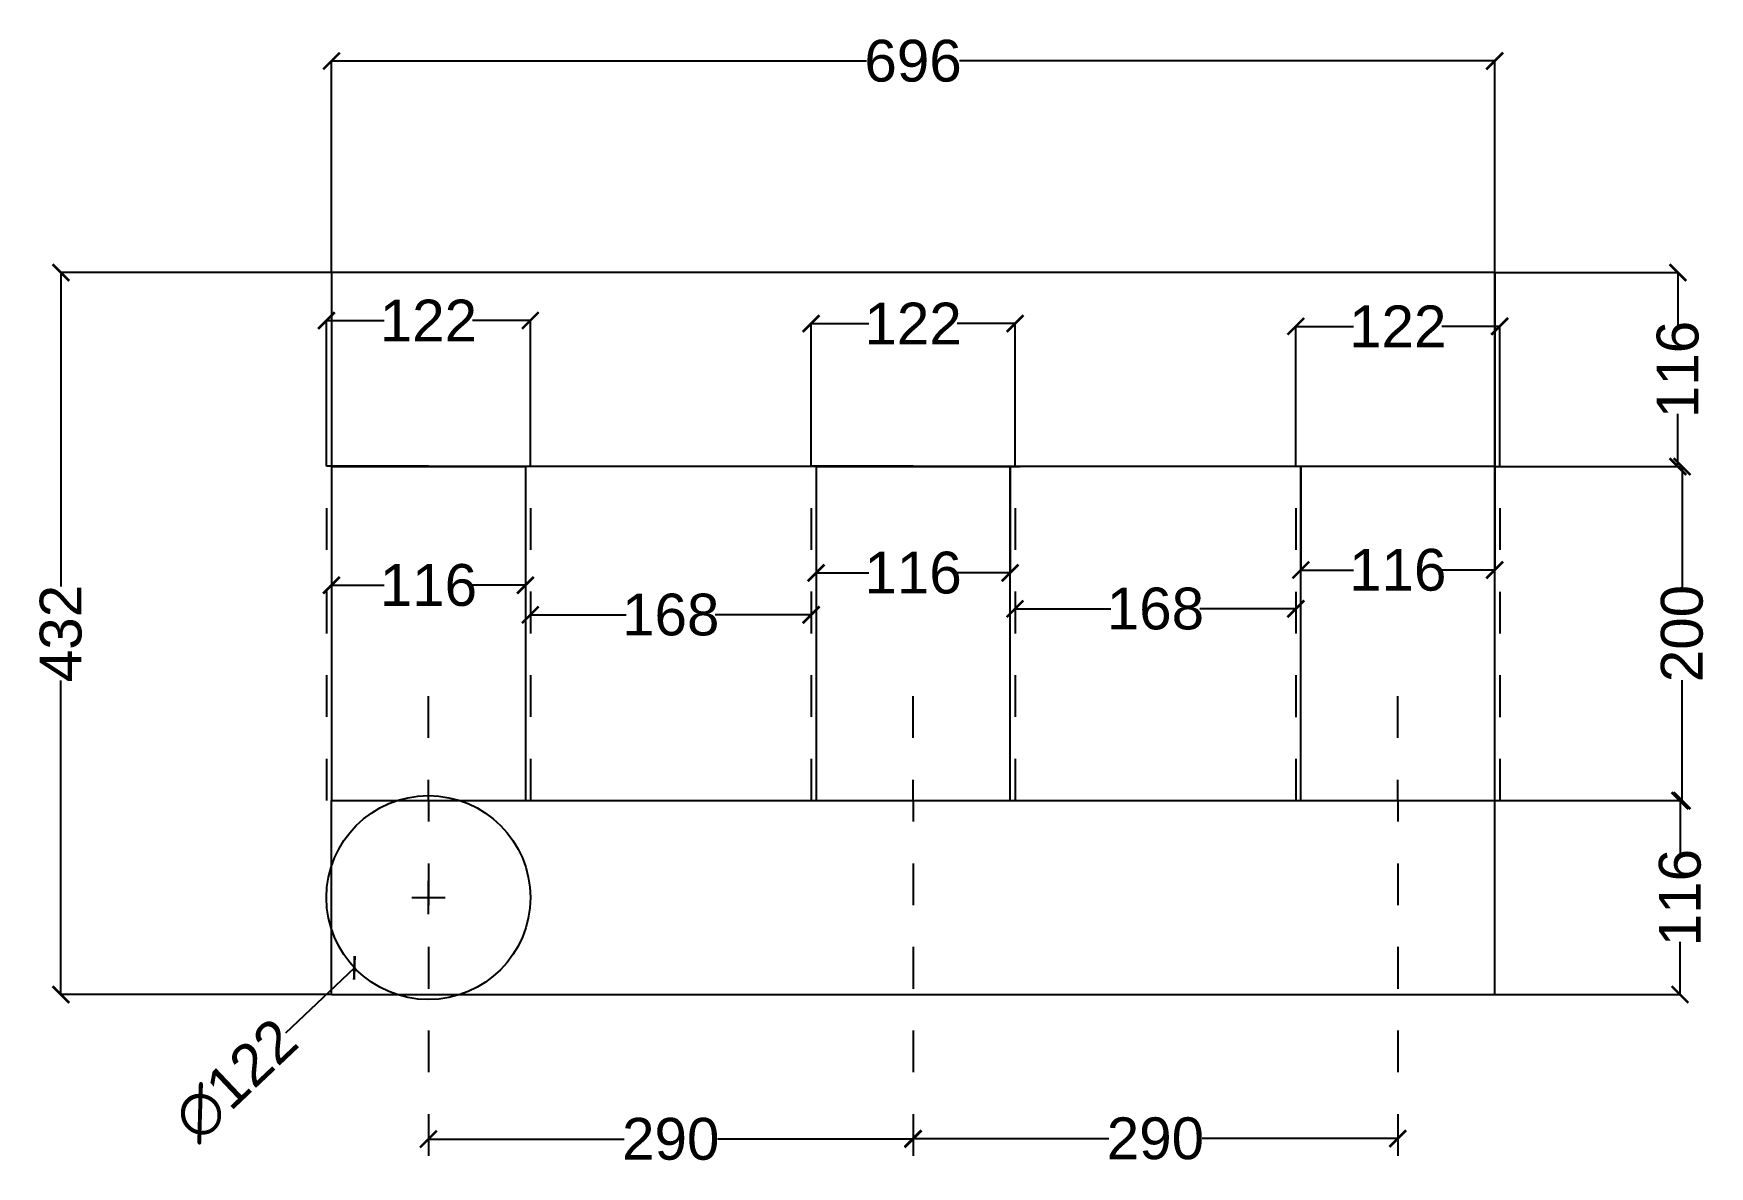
# Model space of a CAD drawing. Header units: inches. Extents: x -5594 to 287, y -2395 to 251.
# Drawn here: x -5594 to -4592, y -2395 to -1717 of the extents above.
import ezdxf

# ---------------------------------------------------------------- set-up
doc = ezdxf.new("R2010")
doc.units = ezdxf.units.IN
doc.header["$MEASUREMENT"] = 0
doc.styles.get("Standard").update_dxf_attribs({"font": 'arial.ttf'})
doc.dimstyles.get("Standard").update_dxf_attribs({"dimtxt": 25, "dimasz": 10, "dimexe": 0.18, "dimexo": 0.0625, "dimgap": 0.09, "dimtad": 0, "dimdec": 0, "dimzin": 0, "dimdsep": 46, "dimtxsty": 'Standard', "dimblk": 'ARCHTICK', "dimcen": 10, "dimadec": 0, "dimazin": 0, "dimtfac": 1, "dimtdec": 0, "dimtofl": 0, "dimtmove": 0, "dimatfit": 3, "dimldrblk": 'ARCHTICK', "dimfxl": 1, "dimtolj": 1, "dimtzin": 0, "dimarcsym": 0})

# ---------------------------------------------------------------- blocks, each defined once
blk = doc.blocks.new('_ArchTick')
at = {"color": 0, "linetype": 'ByBlock', "const_width": 0.15}
blk.add_lwpolyline([(-0.5, -0.5), (0.5, 0.5)], dxfattribs=at)
blk = doc.blocks.new('*D3')
at = {"color": 0, "lineweight": -2}
for p, q in [((-5416.2, -1860), (-5416.2, -1733.3)), ((-5416.2, -1733.5), (-5096, -1733.5)), ((-4720.2, -1733.5), (-5040.4, -1733.5)), ((-4720.2, -1860), (-4720.2, -1733.3))]:
    blk.add_line(p, q, dxfattribs=at)
at = {"layer": 'Defpoints', "color": 0}
for p in [(-4720.2, -1733.5), (-5416.2, -1860.1), (-4720.2, -1860.1)]:
    blk.add_point(p, dxfattribs=at)
at = {"color": 0, "lineweight": -2, "xscale": 10, "yscale": 10, "zscale": 10, "rotation": 180}
blk.add_blockref('_ArchTick', (-5416.2, -1733.5), dxfattribs=at)
at = {"color": 0, "lineweight": -2, "xscale": 10, "yscale": 10, "zscale": 10}
blk.add_blockref('_ArchTick', (-4720.2, -1733.5), dxfattribs=at)
at = {"color": 0, "insert": (-5068.2, -1733.5), "char_height": 25, "attachment_point": 5}
blk.add_mtext('\\A1;696', dxfattribs=at)
blk = doc.blocks.new('*D4')
at = {"color": 0, "lineweight": -2}
for p, q in [((-5416.2, -1976.2), (-5416.2, -2047.4)), ((-5300.2, -1976.2), (-5300.2, -2047.4)), ((-5416.2, -2047.2), (-5384.7, -2047.2)), ((-5300.2, -2047.2), (-5331.7, -2047.2))]:
    blk.add_line(p, q, dxfattribs=at)
at = {"layer": 'Defpoints', "color": 0}
for p in [(-5416.2, -1976.1), (-5300.2, -1976.1), (-5300.2, -2047.2)]:
    blk.add_point(p, dxfattribs=at)
at = {"color": 0, "lineweight": -2, "xscale": 10, "yscale": 10, "zscale": 10, "rotation": 180}
blk.add_blockref('_ArchTick', (-5416.2, -2047.2), dxfattribs=at)
at = {"color": 0, "lineweight": -2, "xscale": 10, "yscale": 10, "zscale": 10}
blk.add_blockref('_ArchTick', (-5300.2, -2047.2), dxfattribs=at)
at = {"color": 0, "insert": (-5358.2, -2047.2), "char_height": 25, "attachment_point": 5}
blk.add_mtext('\\A1;116', dxfattribs=at)
blk = doc.blocks.new('*D6')
at = {"color": 0, "lineweight": -2}
for p, q in [((-5419.2, -1976), (-5419.2, -1888.6)), ((-5419.2, -1888.8), (-5384.6, -1888.8)), ((-5297.2, -1888.8), (-5331.8, -1888.8)), ((-5297.2, -1976), (-5297.2, -1888.6))]:
    blk.add_line(p, q, dxfattribs=at)
at = {"layer": 'Defpoints', "color": 0}
for p in [(-5297.2, -1888.8), (-5419.2, -1976), (-5297.2, -1976)]:
    blk.add_point(p, dxfattribs=at)
at = {"color": 0, "lineweight": -2, "xscale": 10, "yscale": 10, "zscale": 10, "rotation": 180}
blk.add_blockref('_ArchTick', (-5419.2, -1888.8), dxfattribs=at)
at = {"color": 0, "lineweight": -2, "xscale": 10, "yscale": 10, "zscale": 10}
blk.add_blockref('_ArchTick', (-5297.2, -1888.8), dxfattribs=at)
at = {"color": 0, "insert": (-5358.2, -1888.8), "char_height": 25, "attachment_point": 5}
blk.add_mtext('\\A1;122', dxfattribs=at)
blk = doc.blocks.new('*D7')
at = {"color": 0, "lineweight": -2}
for p, q in [((-5297.2, -2051.1), (-5297.2, -2065.1)), ((-5129.2, -2051.1), (-5129.2, -2065.1)), ((-5297.2, -2064.9), (-5239.8, -2064.9)), ((-5129.2, -2064.9), (-5186.7, -2064.9))]:
    blk.add_line(p, q, dxfattribs=at)
at = {"layer": 'Defpoints', "color": 0}
for p in [(-5297.2, -2051), (-5129.2, -2051), (-5129.2, -2064.9)]:
    blk.add_point(p, dxfattribs=at)
at = {"color": 0, "lineweight": -2, "xscale": 10, "yscale": 10, "zscale": 10, "rotation": 180}
blk.add_blockref('_ArchTick', (-5297.2, -2064.9), dxfattribs=at)
at = {"color": 0, "lineweight": -2, "xscale": 10, "yscale": 10, "zscale": 10}
blk.add_blockref('_ArchTick', (-5129.2, -2064.9), dxfattribs=at)
at = {"color": 0, "insert": (-5213.2, -2064.9), "char_height": 25, "attachment_point": 5}
blk.add_mtext('\\A1;168', dxfattribs=at)
blk = doc.blocks.new('*D8')
at = {"color": 0, "lineweight": -2}
for p, q in [((-5129.2, -1976), (-5129.2, -1890.4)), ((-5129.2, -1890.6), (-5094.6, -1890.6)), ((-5007.2, -1890.6), (-5041.8, -1890.6)), ((-5007.2, -1976), (-5007.2, -1890.4))]:
    blk.add_line(p, q, dxfattribs=at)
at = {"layer": 'Defpoints', "color": 0}
for p in [(-5007.2, -1890.6), (-5129.2, -1976), (-5007.2, -1976)]:
    blk.add_point(p, dxfattribs=at)
at = {"color": 0, "lineweight": -2, "xscale": 10, "yscale": 10, "zscale": 10, "rotation": 180}
blk.add_blockref('_ArchTick', (-5129.2, -1890.6), dxfattribs=at)
at = {"color": 0, "lineweight": -2, "xscale": 10, "yscale": 10, "zscale": 10}
blk.add_blockref('_ArchTick', (-5007.2, -1890.6), dxfattribs=at)
at = {"color": 0, "insert": (-5068.2, -1890.6), "char_height": 25, "attachment_point": 5}
blk.add_mtext('\\A1;122', dxfattribs=at)
blk = doc.blocks.new('*D9')
at = {"color": 0, "lineweight": -2}
for p, q in [((-5126.2, -1976.2), (-5126.2, -2040)), ((-5010.2, -1976.2), (-5010.2, -2040)), ((-5126.2, -2039.8), (-5094.7, -2039.8)), ((-5010.2, -2039.8), (-5041.7, -2039.8))]:
    blk.add_line(p, q, dxfattribs=at)
at = {"layer": 'Defpoints', "color": 0}
for p in [(-5126.2, -1976.1), (-5010.2, -1976.1), (-5010.2, -2039.8)]:
    blk.add_point(p, dxfattribs=at)
at = {"color": 0, "lineweight": -2, "xscale": 10, "yscale": 10, "zscale": 10, "rotation": 180}
blk.add_blockref('_ArchTick', (-5126.2, -2039.8), dxfattribs=at)
at = {"color": 0, "lineweight": -2, "xscale": 10, "yscale": 10, "zscale": 10}
blk.add_blockref('_ArchTick', (-5010.2, -2039.8), dxfattribs=at)
at = {"color": 0, "insert": (-5068.2, -2039.8), "char_height": 25, "attachment_point": 5}
blk.add_mtext('\\A1;116', dxfattribs=at)
blk = doc.blocks.new('*D10')
at = {"color": 0, "lineweight": -2}
for p, q in [((-5007.2, -2051.1), (-5007.2, -2061.5)), ((-4839.2, -2051.2), (-4839.2, -2061.5)), ((-5007.2, -2061.3), (-4949.8, -2061.3)), ((-4839.2, -2061.3), (-4896.7, -2061.3))]:
    blk.add_line(p, q, dxfattribs=at)
at = {"layer": 'Defpoints', "color": 0}
for p in [(-5007.2, -2051), (-4839.2, -2051.1), (-4839.2, -2061.3)]:
    blk.add_point(p, dxfattribs=at)
at = {"color": 0, "lineweight": -2, "xscale": 10, "yscale": 10, "zscale": 10, "rotation": 180}
blk.add_blockref('_ArchTick', (-5007.2, -2061.3), dxfattribs=at)
at = {"color": 0, "lineweight": -2, "xscale": 10, "yscale": 10, "zscale": 10}
blk.add_blockref('_ArchTick', (-4839.2, -2061.3), dxfattribs=at)
at = {"color": 0, "insert": (-4923.2, -2061.3), "char_height": 25, "attachment_point": 5}
blk.add_mtext('\\A1;168', dxfattribs=at)
blk = doc.blocks.new('*D11')
at = {"color": 0, "lineweight": -2}
for p, q in [((-4839.2, -1976), (-4839.2, -1892.1)), ((-4839.2, -1892.3), (-4804.6, -1892.3)), ((-4717.2, -1892.3), (-4751.8, -1892.3)), ((-4717.2, -1976), (-4717.2, -1892.1))]:
    blk.add_line(p, q, dxfattribs=at)
at = {"layer": 'Defpoints', "color": 0}
for p in [(-4717.2, -1892.3), (-4839.2, -1976.1), (-4717.2, -1976.1)]:
    blk.add_point(p, dxfattribs=at)
at = {"color": 0, "lineweight": -2, "xscale": 10, "yscale": 10, "zscale": 10, "rotation": 180}
blk.add_blockref('_ArchTick', (-4839.2, -1892.3), dxfattribs=at)
at = {"color": 0, "lineweight": -2, "xscale": 10, "yscale": 10, "zscale": 10}
blk.add_blockref('_ArchTick', (-4717.2, -1892.3), dxfattribs=at)
at = {"color": 0, "insert": (-4778.2, -1892.3), "char_height": 25, "attachment_point": 5}
blk.add_mtext('\\A1;122', dxfattribs=at)
blk = doc.blocks.new('*D12')
at = {"color": 0, "lineweight": -2}
for p, q in [((-4836.2, -1976.2), (-4836.2, -2038.3)), ((-4720.2, -1976.2), (-4720.2, -2038.3)), ((-4836.2, -2038.1), (-4804.7, -2038.1)), ((-4720.2, -2038.1), (-4751.7, -2038.1))]:
    blk.add_line(p, q, dxfattribs=at)
at = {"layer": 'Defpoints', "color": 0}
for p in [(-4836.2, -1976.1), (-4720.2, -1976.1), (-4720.2, -2038.1)]:
    blk.add_point(p, dxfattribs=at)
at = {"color": 0, "lineweight": -2, "xscale": 10, "yscale": 10, "zscale": 10, "rotation": 180}
blk.add_blockref('_ArchTick', (-4836.2, -2038.1), dxfattribs=at)
at = {"color": 0, "lineweight": -2, "xscale": 10, "yscale": 10, "zscale": 10}
blk.add_blockref('_ArchTick', (-4720.2, -2038.1), dxfattribs=at)
at = {"color": 0, "insert": (-4778.2, -2038.1), "char_height": 25, "attachment_point": 5}
blk.add_mtext('\\A1;116', dxfattribs=at)
blk = doc.blocks.new('*D13')
at = {"color": 0, "lineweight": -2}
for p, q in [((-5416.3, -1860.1), (-5578.3, -1860.1)), ((-5578.1, -1860.1), (-5578.1, -2048)), ((-5578.1, -2292.1), (-5578.1, -2104.2)), ((-5416.3, -2292.1), (-5578.3, -2292.1))]:
    blk.add_line(p, q, dxfattribs=at)
at = {"layer": 'Defpoints', "color": 0}
for p in [(-5416.2, -1860.1), (-5578.1, -2292.1), (-5416.2, -2292.1)]:
    blk.add_point(p, dxfattribs=at)
at = {"color": 0, "lineweight": -2, "xscale": 10, "yscale": 10, "zscale": 10}
for p, rotation in [((-5578.1, -1860.1), 90), ((-5578.1, -2292.1), 270)]:
    blk.add_blockref('_ArchTick', p, dxfattribs=dict(at, rotation=rotation))
at = {"color": 0, "insert": (-5578.1, -2076.1), "char_height": 25, "attachment_point": 5, "rotation": 90}
blk.add_mtext('\\A1;432', dxfattribs=at)
blk = doc.blocks.new('*D14')
at = {"color": 0, "lineweight": -2}
for p, q in [((-4720.1, -1860.1), (-4610.4, -1860.1)), ((-4610.6, -1860.1), (-4610.6, -1891.6)), ((-4610.6, -1976.2), (-4610.6, -1944.7)), ((-4720.1, -1976.2), (-4610.4, -1976.2))]:
    blk.add_line(p, q, dxfattribs=at)
at = {"layer": 'Defpoints', "color": 0}
for p in [(-4720.2, -1860.1), (-4720.2, -1976.2), (-4610.6, -1976.2)]:
    blk.add_point(p, dxfattribs=at)
at = {"color": 0, "lineweight": -2, "xscale": 10, "yscale": 10, "zscale": 10}
for p, rotation in [((-4610.6, -1860.1), 90), ((-4610.6, -1976.2), 270)]:
    blk.add_blockref('_ArchTick', p, dxfattribs=dict(at, rotation=rotation))
at = {"color": 0, "insert": (-4610.6, -1918.1), "char_height": 25, "attachment_point": 5, "rotation": 90}
blk.add_mtext('\\A1;116', dxfattribs=at)
blk = doc.blocks.new('*D15')
at = {"color": 0, "lineweight": -2}
for p, q in [((-4720.1, -1976.2), (-4607.9, -1976.2)), ((-4608.1, -1976.2), (-4608.1, -2048.3)), ((-4608.1, -2176.1), (-4608.1, -2104)), ((-4720.1, -2176.1), (-4607.9, -2176.1))]:
    blk.add_line(p, q, dxfattribs=at)
at = {"layer": 'Defpoints', "color": 0}
for p in [(-4720.2, -1976.2), (-4720.2, -2176.1), (-4608.1, -2176.1)]:
    blk.add_point(p, dxfattribs=at)
at = {"color": 0, "lineweight": -2, "xscale": 10, "yscale": 10, "zscale": 10}
for p, rotation in [((-4608.1, -1976.2), 90), ((-4608.1, -2176.1), 270)]:
    blk.add_blockref('_ArchTick', p, dxfattribs=dict(at, rotation=rotation))
at = {"color": 0, "insert": (-4608.1, -2076.1), "char_height": 25, "attachment_point": 5, "rotation": 90}
blk.add_mtext('\\A1;200', dxfattribs=at)
blk = doc.blocks.new('*D16')
at = {"color": 0, "lineweight": -2}
for p, q in [((-4720.1, -2176.1), (-4609.2, -2176.1)), ((-4609.3, -2176.1), (-4609.3, -2207.6)), ((-4609.3, -2292.1), (-4609.3, -2260.6)), ((-4720.1, -2292.1), (-4609.2, -2292.1))]:
    blk.add_line(p, q, dxfattribs=at)
at = {"layer": 'Defpoints', "color": 0}
for p in [(-4720.2, -2176.1), (-4720.2, -2292.1), (-4609.3, -2292.1)]:
    blk.add_point(p, dxfattribs=at)
at = {"color": 0, "lineweight": -2, "xscale": 10, "yscale": 10, "zscale": 10}
for p, rotation in [((-4609.3, -2176.1), 90), ((-4609.3, -2292.1), 270)]:
    blk.add_blockref('_ArchTick', p, dxfattribs=dict(at, rotation=rotation))
at = {"color": 0, "insert": (-4609.3, -2234.1), "char_height": 25, "attachment_point": 5, "rotation": 90}
blk.add_mtext('\\A1;116', dxfattribs=at)
blk = doc.blocks.new('*D17')
at = {"color": 0, "lineweight": -2}
for p, q in [((-5358.2, -2363.7), (-5358.2, -2378.8)), ((-5068.2, -2363.7), (-5068.2, -2378.8)), ((-5358.2, -2378.6), (-5241.1, -2378.6)), ((-5068.2, -2378.6), (-5185.3, -2378.6))]:
    blk.add_line(p, q, dxfattribs=at)
at = {"layer": 'Defpoints', "color": 0}
for p in [(-5358.2, -2363.6), (-5068.2, -2363.6), (-5068.2, -2378.6)]:
    blk.add_point(p, dxfattribs=at)
at = {"color": 0, "lineweight": -2, "xscale": 10, "yscale": 10, "zscale": 10, "rotation": 180}
blk.add_blockref('_ArchTick', (-5358.2, -2378.6), dxfattribs=at)
at = {"color": 0, "lineweight": -2, "xscale": 10, "yscale": 10, "zscale": 10}
blk.add_blockref('_ArchTick', (-5068.2, -2378.6), dxfattribs=at)
at = {"color": 0, "insert": (-5213.2, -2378.6), "char_height": 25, "attachment_point": 5}
blk.add_mtext('\\A1;290', dxfattribs=at)
blk = doc.blocks.new('*D18')
at = {"color": 0, "lineweight": -2}
for p, q in [((-5068.2, -2363.7), (-5068.2, -2378.5)), ((-4778.2, -2363.7), (-4778.2, -2378.5)), ((-5068.2, -2378.3), (-4951.1, -2378.3)), ((-4778.2, -2378.3), (-4895.3, -2378.3))]:
    blk.add_line(p, q, dxfattribs=at)
at = {"layer": 'Defpoints', "color": 0}
for p in [(-5068.2, -2363.6), (-4778.2, -2363.6), (-4778.2, -2378.3)]:
    blk.add_point(p, dxfattribs=at)
at = {"color": 0, "lineweight": -2, "xscale": 10, "yscale": 10, "zscale": 10, "rotation": 180}
blk.add_blockref('_ArchTick', (-5068.2, -2378.3), dxfattribs=at)
at = {"color": 0, "lineweight": -2, "xscale": 10, "yscale": 10, "zscale": 10}
blk.add_blockref('_ArchTick', (-4778.2, -2378.3), dxfattribs=at)
at = {"color": 0, "insert": (-4923.2, -2378.3), "char_height": 25, "attachment_point": 5}
blk.add_mtext('\\A1;290', dxfattribs=at)
blk = doc.blocks.new('*D20')
at = {"color": 0, "lineweight": -2}
for p, q in [((-5358.2, -2244.1), (-5358.2, -2224.1)), ((-5368.2, -2234.1), (-5348.2, -2234.1)), ((-5443.6, -2315), (-5402.5, -2276.1))]:
    blk.add_line(p, q, dxfattribs=at)
at = {"layer": 'Defpoints', "color": 0}
for p in [(-5313.9, -2192.1), (-5402.5, -2276.1)]:
    blk.add_point(p, dxfattribs=at)
at = {"color": 0, "lineweight": -2, "xscale": 10, "yscale": 10, "zscale": 10, "rotation": 43.46048653751698}
blk.add_blockref('_ArchTick', (-5402.5, -2276.1), dxfattribs=at)
at = {"color": 0, "insert": (-5473.4, -2343.3), "char_height": 25, "attachment_point": 5, "rotation": 43.4605}
blk.add_mtext('\\A1;∅122', dxfattribs=at)

msp = doc.modelspace()

# ---------------------------------------------------------------- linework, layer by layer
for p, q in [((-5416.2, -1860), (-5416.2, -1976.1)), ((-4720.2, -1860.1), (-5416.2, -1860.1)), ((-4720.2, -2292.1), (-4720.2, -1860.1)), ((-4720.2, -2176.1), (-4720.2, -1860.1)), ((-4720.2, -1860.1), (-4720.2, -1976.1)), ((-5358.2, -1976), (-5419.2, -1976)), ((-5416.2, -1976), (-5358.2, -1976)), ((-4720.2, -1976.1), (-5416.2, -1976.1)), ((-5416.2, -1976.1), (-5416.2, -2176.1)), ((-5416.2, -1976.1), (-5300.2, -1976.1)), ((-5358.2, -1976), (-5068.2, -1976)), ((-5358.2, -1976), (-5297.2, -1976)), ((-5300.2, -1976.1), (-5300.2, -2176.1)), ((-5068.2, -1976), (-5129.2, -1976)), ((-5068.2, -1976), (-5126.2, -1976)), ((-5126.2, -1976), (-5126.2, -2176.1)), ((-5126.2, -1976.1), (-5004.2, -1976.1)), ((-5068.2, -1976), (-5007.2, -1976)), ((-5010.2, -2176.1), (-5010.2, -1976.1)), ((-4836.2, -2176.1), (-4836.2, -1976.1)), ((-4720.2, -1976.1), (-4778.2, -1976.1)), ((-4778.2, -1976.1), (-4778.2, -1976.1)), ((-5419.2, -2001), (-5419.2, -2026)), ((-5297.2, -2001), (-5297.2, -2026)), ((-5129.2, -2001), (-5129.2, -2026)), ((-5007.2, -2001), (-5007.2, -2026)), ((-4839.2, -2001.1), (-4839.2, -2026.1)), ((-4717.2, -2001.1), (-4717.2, -2026.1)), ((-5419.2, -2051), (-5419.2, -2076)), ((-5297.2, -2051), (-5297.2, -2076)), ((-5129.2, -2051), (-5129.2, -2076)), ((-5007.2, -2051), (-5007.2, -2076)), ((-4839.2, -2051.1), (-4839.2, -2076.1)), ((-4717.2, -2051.1), (-4717.2, -2076.1)), ((-5419.2, -2101), (-5419.2, -2126)), ((-5297.2, -2101), (-5297.2, -2126)), ((-5129.2, -2101), (-5129.2, -2126)), ((-5007.2, -2101), (-5007.2, -2126)), ((-4839.2, -2101.1), (-4839.2, -2126.1)), ((-4717.2, -2101.1), (-4717.2, -2126.1)), ((-5358.2, -2138.6), (-5358.2, -2113.6)), ((-5068.2, -2138.6), (-5068.2, -2113.6)), ((-4778.2, -2138.6), (-4778.2, -2113.6)), ((-5419.2, -2151), (-5419.2, -2176)), ((-5297.2, -2151), (-5297.2, -2176)), ((-5129.2, -2151), (-5129.2, -2176)), ((-5007.2, -2151), (-5007.2, -2176)), ((-4839.2, -2151.1), (-4839.2, -2176.1)), ((-4717.2, -2151.1), (-4717.2, -2176.1)), ((-5358.2, -2176.1), (-5358.2, -2163.6)), ((-5068.2, -2176.1), (-5068.2, -2163.6)), ((-4778.2, -2176.1), (-4778.2, -2163.6)), ((-5416.2, -2292.1), (-5416.2, -2176.1)), ((-5416.2, -2176.1), (-4720.2, -2176.1)), ((-5416.2, -2176.1), (-5300.2, -2176.1)), ((-5416.2, -2176.1), (-5358.2, -2176.1)), ((-5358.2, -2176.1), (-5358.2, -2188.6)), ((-5294.2, -2176.1), (-5126.2, -2176.1)), ((-5126.2, -2176.1), (-5010.2, -2176.1)), ((-5126.2, -2176.1), (-5068.2, -2176.1)), ((-5068.2, -2176.1), (-5068.2, -2188.6)), ((-5004.2, -2176.1), (-4836.2, -2176.1)), ((-4836.2, -2176.1), (-4778.2, -2176.1)), ((-4778.2, -2176.1), (-4778.2, -2188.6)), ((-5358.2, -2213.6), (-5358.2, -2238.6)), ((-5068.2, -2213.6), (-5068.2, -2238.6)), ((-4778.2, -2213.6), (-4778.2, -2238.6)), ((-5358.2, -2263.6), (-5358.2, -2288.6)), ((-5068.2, -2263.6), (-5068.2, -2288.6)), ((-4778.2, -2263.6), (-4778.2, -2288.6)), ((-5416.2, -2292.1), (-4720.2, -2292.1)), ((-5358.2, -2313.6), (-5358.2, -2338.6)), ((-5068.2, -2313.6), (-5068.2, -2338.6)), ((-4778.2, -2313.6), (-4778.2, -2338.6)), ((-5358.2, -2363.6), (-5358.2, -2388.6)), ((-5068.2, -2363.6), (-5068.2, -2388.6)), ((-4778.2, -2363.6), (-4778.2, -2388.6))]:
    msp.add_line(p, q)
msp.add_circle((-5358.2, -2234.1), 61)

# ---------------------------------------------------------------- dimensions: what is measured, and where the dimension line sits
for base, p1, p2, picture, middle in [((-4720.2, -1733.5), (-5416.2, -1860.1), (-4720.2, -1860.1), '*D3', (-5068.2, -1733.5)), ((-5297.2, -1888.8), (-5419.2, -1976), (-5297.2, -1976), '*D6', (-5358.2, -1888.8)), ((-5007.2, -1890.6), (-5129.2, -1976), (-5007.2, -1976), '*D8', (-5068.2, -1890.6)), ((-4717.2, -1892.3), (-4839.2, -1976.1), (-4717.2, -1976.1), '*D11', (-4778.2, -1892.3)), ((-5010.2, -2039.8), (-5126.2, -1976.1), (-5010.2, -1976.1), '*D9', (-5068.2, -2039.8)), ((-4720.2, -2038.1), (-4836.2, -1976.1), (-4720.2, -1976.1), '*D12', (-4778.2, -2038.1)), ((-4839.2, -2061.3), (-5007.2, -2051), (-4839.2, -2051.1), '*D10', (-4923.2, -2061.3)), ((-5129.2, -2064.9), (-5297.2, -2051), (-5129.2, -2051), '*D7', (-5213.2, -2064.9)), ((-5068.2, -2378.6), (-5358.2, -2363.6), (-5068.2, -2363.6), '*D17', (-5213.2, -2378.6)), ((-4778.2, -2378.3), (-5068.2, -2363.6), (-4778.2, -2363.6), '*D18', (-4923.2, -2378.3))]:
    dim = msp.add_linear_dim(base=base, p1=p1, p2=p2, dimstyle='Standard')
    dim.commit()
    dim.dimension.update_dxf_attribs({"geometry": picture, "text_midpoint": middle})
for base, p1, p2, picture, middle in [((-5578.1, -2292.1), (-5416.2, -1860.1), (-5416.2, -2292.1), '*D13', (-5578.1, -2076.1)), ((-4610.6, -1976.2), (-4720.2, -1860.1), (-4720.2, -1976.2), '*D14', (-4610.6, -1918.1)), ((-4608.1, -2176.1), (-4720.2, -1976.2), (-4720.2, -2176.1), '*D15', (-4608.1, -2076.1)), ((-4609.3, -2292.1), (-4720.2, -2176.1), (-4720.2, -2292.1), '*D16', (-4609.3, -2234.1))]:
    dim = msp.add_linear_dim(base=base, p1=p1, p2=p2, angle=90, dimstyle='Standard')
    dim.commit()
    dim.dimension.update_dxf_attribs({"geometry": picture, "text_midpoint": middle})
dim = msp.add_linear_dim(base=(-5300.2, -2047.2), p1=(-5416.2, -1976.1), p2=(-5300.2, -1976.1), dimstyle='Standard')
dim.commit()
dim.dimension.update_dxf_attribs({"geometry": '*D4', "text_midpoint": (-5358.2, -2047.2), "dimtype": 160})
dim = msp.add_diameter_dim_2p(p1=(-5313.9, -2192.1), p2=(-5402.5, -2276.1), dimstyle='Standard')
dim.commit()
dim.dimension.update_dxf_attribs({"geometry": '*D20', "text_midpoint": (-5473.4, -2343.3), "dimtype": 163})

doc.saveas('drawing.dxf')
